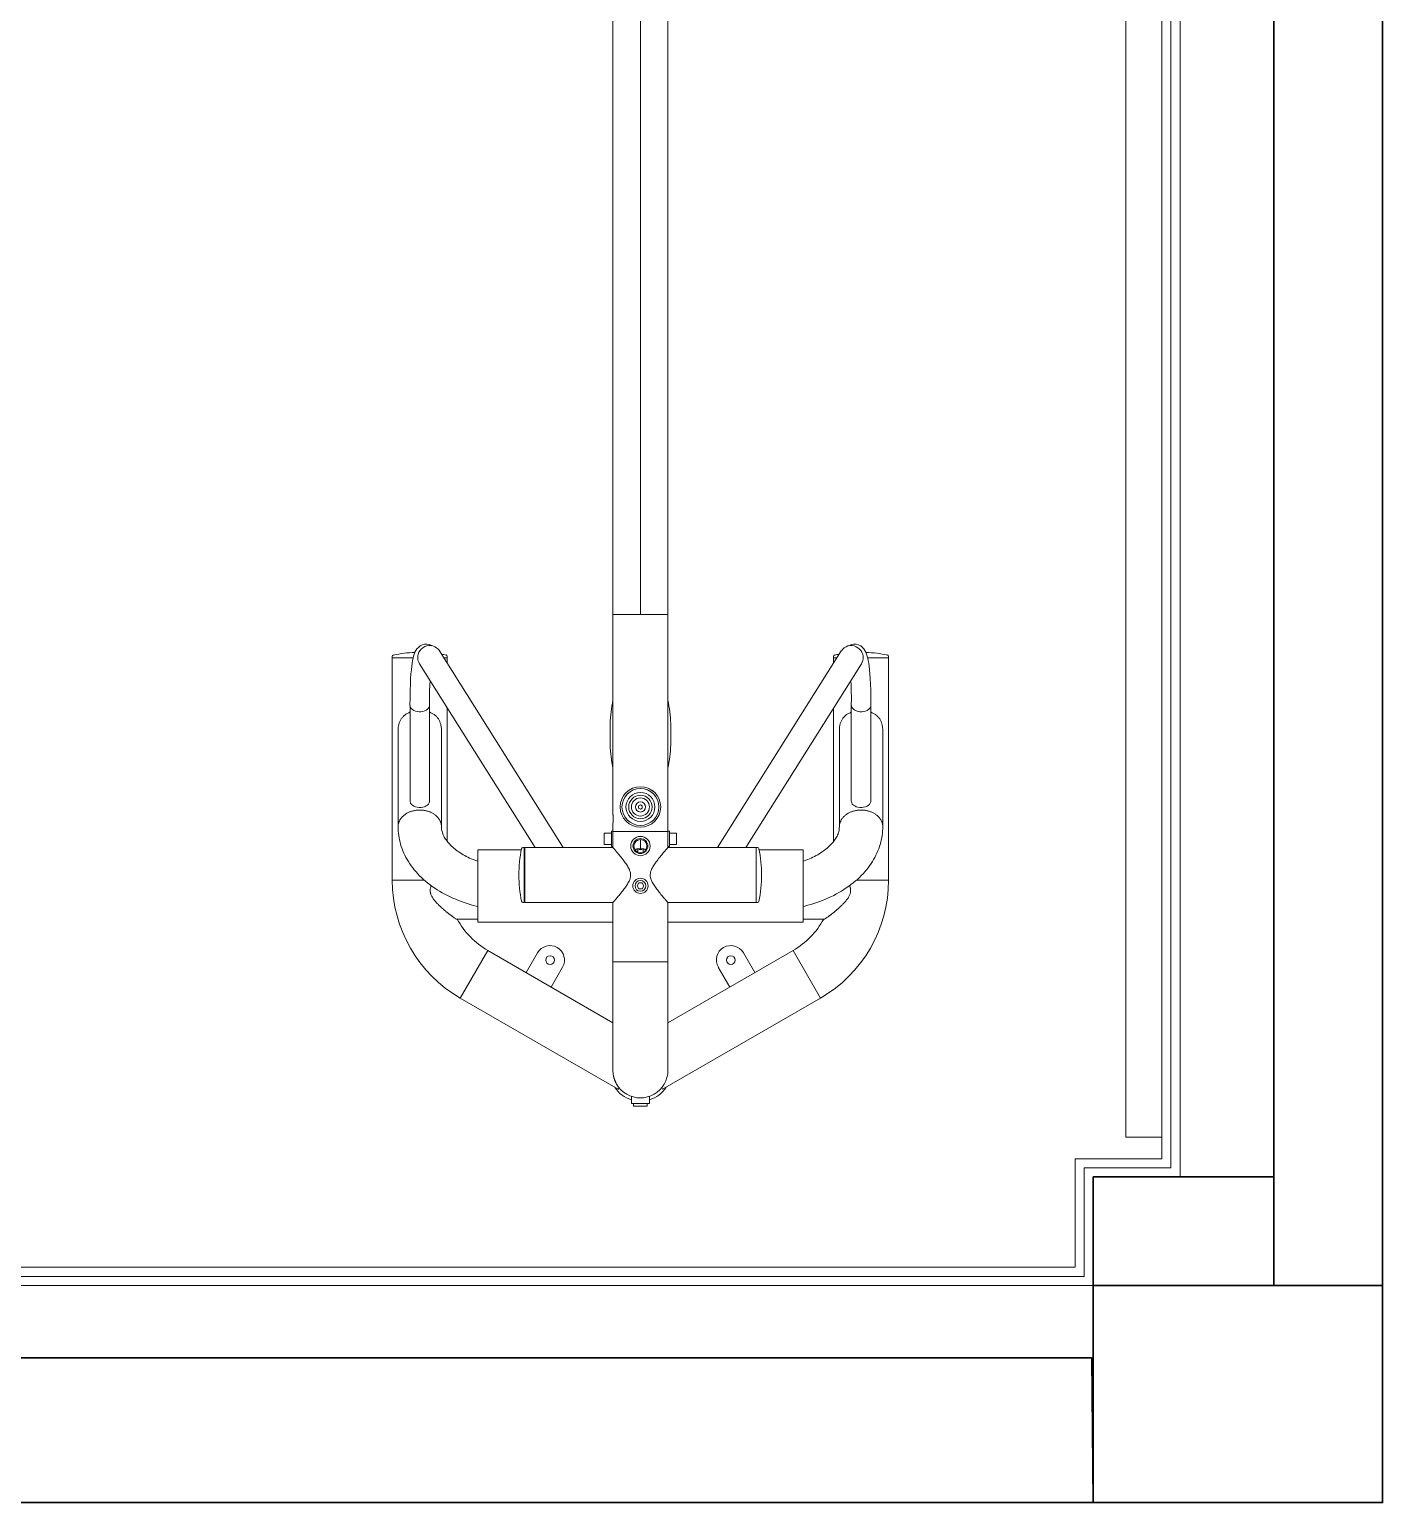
# Model space of a CAD drawing. Header units: centimetres. Extents: x 118932 to 154602, y -32682 to -23521.
# Drawn here: x 129628.3 to 129815.3, y -28918.4 to -28714.8 of the extents above; entities that cross this region are included whole.
import ezdxf

# ---------------------------------------------------------------- set-up
doc = ezdxf.new("R2010")
doc.units = ezdxf.units.CM
doc.header["$LTSCALE"] = 50
doc.header["$MEASUREMENT"] = 0
for name, color, linetype, lineweight, true_color in [('GEN_01_TA_Kolon', 7, 'Continuous', 35, 0xd05d28), ('GEN_02_TF_Mobilya', 7, 'Continuous', 5, 0x745e3d), ('GEN_05_ML_Alçıpan_giydirme', 7, 'Continuous', 18, 0x7ebab5), ('KALACAK DUVARLAR', 7, 'Continuous', 30, 0x005387)]:
    doc.layers.add(name, color=color, linetype=linetype, lineweight=lineweight, true_color=true_color)

# ---------------------------------------------------------------- blocks, each defined once
blk = doc.blocks.new('LEVEL -1_C BLOK_KOLON')
at = {"layer": 'GEN_01_TA_Kolon', "elevation": 0, "flags": 128}
blk.add_lwpolyline([(55682.74, 8603.13), (55682.74, 8573.13), (55642.74, 8573.13), (55642.74, 8603.13)], close=True, dxfattribs=at)
blk = doc.blocks.new('PP_Level-1_Cblok_YeniDuvarlar')
at = {"layer": 'GEN_05_ML_Alçıpan_giydirme', "elevation": 0}
for points in [[(-397.82, -1406.57), (-74.82, -1406.57), (-74.81, -1391.57), (-62.81, -1391.57), (-62.81, -1023.36), (-71.32, -1023.36), (-71.32, -957.36), (-62.81, -957.36), (-62.81, -649.78), (-71.31, -649.78), (-71.31, -583.78), (-62.81, -583.78), (-62.81, -120.17), (-443.43, -120.17)], [(-397.82, -1405.32), (-76.07, -1405.32), (-76.06, -1390.32), (-64.06, -1390.32), (-64.06, -1024.61), (-72.57, -1024.61), (-72.57, -956.11), (-64.06, -956.11), (-64.06, -651.03), (-72.56, -651.03), (-72.56, -582.53), (-64.06, -582.53), (-64.06, -121.42), (-443.43, -121.42)], [(-397.82, -1404.07), (-77.32, -1404.07), (-77.31, -1389.07), (-65.31, -1389.07), (-65.31, -1025.86), (-73.82, -1025.86), (-73.82, -954.86), (-65.31, -954.86), (-65.31, -652.28), (-73.81, -652.28), (-73.81, -581.28), (-65.31, -581.28), (-65.31, -122.67), (-443.43, -122.67)]]:
    blk.add_lwpolyline(points, dxfattribs=at)
blk = doc.blocks.new('KALACAK DUVALAR LEVEL -1 C BLOK')
at = {"layer": 'KALACAK DUVARLAR', "elevation": 0}
for points in [[(451.34, -407.11), (451.34, -670.11), (466.34, -670.11), (466.34, -407.11)], [(163.35, -700.11), (426.35, -700.11), (426.14, -680.1), (163.35, -680.1)]]:
    blk.add_lwpolyline(points, close=True, dxfattribs=at)
blk.add_lwpolyline([(426.35, -680.1), (426.35, -655.11), (451.34, -655.11)], dxfattribs=at)
blk = doc.blocks.new('apor aletleri 9')
at = {"layer": 'GEN_02_TF_Mobilya'}
for p, q in [((15.5, -224.73), (15.5, -36.73)), ((19.3, -224.73), (11.7, -224.73)), ((-15.91, -230.7), (-18.8, -230.7)), ((-11.2, -230.7), (-11.67, -230.7)), ((42.67, -230.7), (42.2, -230.7)), ((49.8, -230.7), (46.9, -230.7)), ((-11.21, -239.31), (-11.21, -238.01)), ((-11.2, -237.64), (-11.2, -238.01)), ((-11.2, -239.31), (-11.2, -256.1)), ((19.3, -252.23), (19.3, -252.23)), ((11.7, -254.73), (19.3, -254.73)), ((19.3, -254.73), (11.7, -254.73)), ((15.5, -255.83), (15.5, -257.06)), ((15.12, -257.12), (15.12, -257.55)), ((15.87, -257.12), (15.87, -257.55)), ((1.26, -271.48), (-0.31, -274.21)), ((11.7, -272.73), (19.3, -272.73)), ((31.31, -274.21), (29.73, -271.48)), ((3.15, -276.21), (4.73, -273.48)), ((26.26, -273.48), (27.84, -276.21)), ((14.56, -292.28), (14.56, -292.68)), ((16.43, -292.28), (16.43, -292.68))]:
    blk.add_line(p, q, dxfattribs=at)
at = {"layer": 'GEN_02_TF_Mobilya', "flags": 128}
for points in [[(11.7, -253.73), (11.7, -253.72), (11.7, -253.7), (11.7, -253.67), (11.7, -253.65), (11.7, -253.63), (11.7, -253.61), (11.7, -253.58), (11.7, -253.55), (11.7, -253.54), (11.71, -253.51), (11.71, -253.48), (11.71, -252.47), (11.71, -252.44), (11.7, -252.41), (11.7, -252.38), (11.7, -252.36), (11.7, -252.33), (11.7, -252.31), (11.7, -252.29), (11.7, -252.27), (11.7, -252.23), (11.7, -9.23)], [(19.3, -254.68), (19.5, -254.68), (19.5, -256.78), (19.3, -256.78), (19.3, -253.73), (19.29, -253.68), (19.29, -253.67), (19.29, -253.65), (19.29, -253.64), (19.29, -253.62), (19.29, -253.59), (19.29, -253.57), (19.29, -253.54), (19.29, -253.51), (19.29, -253.48), (19.29, -252.47), (19.29, -252.44), (19.29, -252.41), (19.29, -252.38), (19.29, -252.36), (19.29, -252.33), (19.29, -252.31), (19.29, -252.29), (19.29, -252.28), (19.3, -252.26), (19.3, -252.24), (19.3, -252.23), (19.3, -9.23)], [(-13.32, -229.06), (-13.4, -229.01), (-13.69, -228.89), (-14.01, -228.84), (-14.24, -228.84), (-14.34, -228.85), (-14.66, -228.93), (-14.96, -229.08), (-15.2, -229.27), (-15.4, -229.49), (-15.55, -229.72), (-15.67, -229.96), (-15.77, -230.2), (-15.85, -230.47), (-15.92, -230.76), (-15.99, -231.09), (-16.06, -231.46), (-16.12, -231.89), (-16.17, -232.39), (-16.22, -232.95), (-16.27, -233.6), (-16.3, -234.35), (-16.33, -235.21), (-16.35, -236.19), (-16.36, -237.3)], [(4.84, -256.93), (-12.26, -229.77), (-12.29, -229.72), (-12.47, -229.51), (-12.68, -229.32), (-12.93, -229.18), (-13.19, -229.08), (-13.47, -229.03), (-13.76, -229.03), (-14.04, -229.08), (-14.31, -229.17), (-14.56, -229.32), (-14.79, -229.5), (-14.97, -229.71), (-15.12, -229.96), (-15.23, -230.22), (-15.28, -230.5), (-15.29, -230.79), (-15.25, -231.06), (-15.15, -231.33), (-15.05, -231.53), (0.94, -256.93)], [(30.05, -256.93), (46.04, -231.53), (46.15, -231.33), (46.24, -231.07), (46.28, -230.79), (46.28, -230.5), (46.22, -230.22), (46.12, -229.96), (45.97, -229.71), (45.78, -229.5), (45.56, -229.32), (45.31, -229.18), (45.04, -229.08), (44.75, -229.03), (44.46, -229.03), (44.19, -229.08), (43.92, -229.18), (43.68, -229.32), (43.46, -229.51), (43.28, -229.73), (43.25, -229.77), (26.15, -256.93)], [(44.31, -229.06), (44.39, -229.01), (44.68, -228.89), (45, -228.84), (45.24, -228.84), (45.34, -228.85), (45.66, -228.93), (45.95, -229.08), (46.2, -229.28), (46.39, -229.49), (46.54, -229.72), (46.66, -229.96), (46.76, -230.2), (46.84, -230.47), (46.92, -230.76), (46.99, -231.09), (47.05, -231.47), (47.11, -231.89), (47.17, -232.39), (47.22, -232.95), (47.26, -233.61), (47.3, -234.35), (47.33, -235.21), (47.35, -236.19), (47.35, -237.3), (47.34, -237.41), (47.28, -237.58), (47.17, -237.73), (47.02, -237.87), (46.83, -237.99), (46.61, -238.08), (46.36, -238.14), (46.1, -238.17), (45.84, -238.16), (45.58, -238.13), (45.34, -238.06), (45.12, -237.96), (44.94, -237.83), (44.8, -237.69), (44.71, -237.53), (44.66, -237.36), (44.66, -237.3)], [(-18.8, -230.52), (-18.8, -230.66), (-18.8, -261.46), (-14.34, -261.46)], [(-11.21, -230.52), (-11.2, -230.66), (-11.2, -231.45)], [(42.2, -231.45), (42.2, -230.66), (42.2, -230.52)], [(49.79, -230.52), (49.8, -230.66), (49.8, -261.46), (45.34, -261.46)], [(-13.67, -237.3), (-13.67, -250.53), (-13.66, -250.59), (-13.71, -250.76), (-13.8, -250.92), (-13.94, -251.07), (-14.12, -251.19), (-14.28, -251.27), (-14.34, -251.29), (-14.58, -251.36), (-14.83, -251.4), (-15.1, -251.4), (-15.36, -251.37), (-15.6, -251.31), (-15.72, -251.27), (-15.83, -251.22), (-16.02, -251.1), (-16.17, -250.97), (-16.28, -250.81), (-16.34, -250.64), (-16.35, -250.54), (-16.35, -237.3), (-16.35, -237.41), (-16.29, -237.58), (-16.18, -237.73), (-16.03, -237.87), (-15.84, -237.99), (-15.61, -238.08), (-15.37, -238.14), (-15.11, -238.17), (-14.84, -238.16), (-14.59, -238.13), (-14.34, -238.06), (-14.13, -237.96), (-13.95, -237.83), (-13.81, -237.69), (-13.71, -237.53), (-13.67, -237.36), (-13.67, -237.3), (-13.66, -236.24), (-13.64, -235.3), (-13.62, -234.5), (-13.58, -233.86)], [(47.35, -237.3), (47.35, -250.54), (47.33, -250.64), (47.27, -250.81), (47.17, -250.97), (47.01, -251.1), (46.82, -251.22), (46.72, -251.27), (46.6, -251.31), (46.35, -251.37), (46.09, -251.4), (45.83, -251.4), (45.57, -251.36), (45.33, -251.29), (45.28, -251.27), (45.12, -251.19), (44.94, -251.07), (44.79, -250.92), (44.7, -250.76), (44.66, -250.6), (44.65, -250.53), (44.65, -237.3), (44.66, -236.24), (44.64, -235.31), (44.61, -234.5), (44.58, -233.86)], [(42.2, -256.1), (42.2, -239.31), (42.2, -238.01), (42.2, -237.64)], [(-16.36, -238.23), (-16.41, -238.25), (-16.51, -238.3), (-16.62, -238.35), (-16.72, -238.4), (-16.82, -238.45), (-16.91, -238.51), (-17, -238.57), (-17.09, -238.64), (-17.17, -238.7), (-17.25, -238.77), (-17.32, -238.85), (-17.39, -238.92), (-17.46, -239), (-17.52, -239.08), (-17.57, -239.16), (-17.63, -239.24), (-17.68, -239.33), (-17.72, -239.42), (-17.76, -239.51), (-17.8, -239.6), (-17.83, -239.69), (-17.87, -239.79), (-17.89, -239.89), (-17.92, -239.99), (-17.94, -240.09), (-17.96, -240.2), (-17.97, -240.31), (-17.99, -240.43), (-18, -240.55), (-18, -240.68), (-18, -240.81), (-18, -254.05), (-18, -253.97), (-18, -253.89), (-17.99, -253.81), (-17.97, -253.73), (-17.96, -253.65), (-17.94, -253.58), (-17.91, -253.5), (-17.89, -253.42), (-17.86, -253.34), (-17.82, -253.27), (-17.78, -253.19), (-17.74, -253.12), (-17.7, -253.05), (-17.65, -252.97), (-17.6, -252.9), (-17.55, -252.84), (-17.49, -252.77), (-17.43, -252.7), (-17.37, -252.64), (-17.3, -252.58), (-17.23, -252.52), (-17.16, -252.46), (-17.09, -252.4), (-17.01, -252.35), (-16.93, -252.29), (-16.85, -252.24), (-16.77, -252.19), (-16.68, -252.15), (-16.59, -252.1), (-16.5, -252.06), (-16.41, -252.02), (-16.32, -251.99), (-16.22, -251.95), (-16.13, -251.92), (-16.03, -251.89), (-15.93, -251.87), (-15.83, -251.84), (-15.73, -251.82), (-15.63, -251.8), (-15.52, -251.79), (-15.42, -251.78), (-15.32, -251.77), (-15.21, -251.76), (-15.11, -251.76), (-15, -251.75), (-14.9, -251.76), (-14.79, -251.76), (-14.69, -251.77), (-14.59, -251.78), (-14.48, -251.79), (-14.38, -251.8), (-14.28, -251.82), (-14.18, -251.84), (-14.08, -251.87), (-13.98, -251.89), (-13.88, -251.92), (-13.78, -251.95), (-13.69, -251.99), (-13.59, -252.02), (-13.5, -252.06), (-13.41, -252.1), (-13.33, -252.15), (-13.24, -252.19), (-13.16, -252.24), (-13.07, -252.29), (-13, -252.35), (-12.92, -252.4), (-12.84, -252.46), (-12.77, -252.52), (-12.7, -252.58), (-12.64, -252.64), (-12.58, -252.7), (-12.52, -252.77), (-12.46, -252.84), (-12.4, -252.9), (-12.35, -252.97), (-12.31, -253.05), (-12.26, -253.12), (-12.22, -253.19), (-12.18, -253.27), (-12.15, -253.34), (-12.12, -253.42), (-12.09, -253.5), (-12.07, -253.58), (-12.05, -253.65), (-12.03, -253.73), (-12.02, -253.81), (-12.01, -253.89), (-12, -253.97), (-12, -254.05), (-12, -240.81), (-12, -240.68), (-12.01, -240.55), (-12.02, -240.43), (-12.03, -240.31), (-12.05, -240.2), (-12.07, -240.09), (-12.09, -239.99), (-12.11, -239.89), (-12.14, -239.79), (-12.17, -239.69), (-12.21, -239.6), (-12.24, -239.51), (-12.28, -239.42), (-12.33, -239.33), (-12.38, -239.24), (-12.43, -239.16), (-12.49, -239.08), (-12.55, -239), (-12.61, -238.92), (-12.68, -238.85), (-12.76, -238.77), (-12.84, -238.7), (-12.92, -238.64), (-13, -238.57), (-13.09, -238.51), (-13.19, -238.45), (-13.29, -238.4), (-13.39, -238.35), (-13.49, -238.3), (-13.6, -238.25), (-13.67, -238.23)], [(11.3, -239.82), (11.3, -242.74), (11.3, -242.75), (11.3, -239.81), (11.3, -239.82)], [(19.7, -239.82), (19.7, -239.81), (19.7, -242.75), (19.7, -242.74), (19.7, -239.82)], [(44.66, -238.23), (44.59, -238.25), (44.49, -238.3), (44.38, -238.35), (44.28, -238.4), (44.18, -238.45), (44.09, -238.51), (44, -238.57), (43.91, -238.64), (43.83, -238.71), (43.75, -238.77), (43.68, -238.85), (43.61, -238.92), (43.54, -239), (43.48, -239.08), (43.43, -239.16), (43.37, -239.24), (43.32, -239.33), (43.28, -239.42), (43.24, -239.51), (43.2, -239.6), (43.17, -239.69), (43.13, -239.79), (43.11, -239.89), (43.08, -239.99), (43.06, -240.09), (43.04, -240.2), (43.03, -240.31), (43.01, -240.43), (43, -240.55), (43, -240.68), (43, -240.81), (43, -254.05), (43, -253.97), (43, -253.89), (43.01, -253.81), (43.03, -253.73), (43.04, -253.65), (43.06, -253.58), (43.09, -253.5), (43.11, -253.42), (43.14, -253.34), (43.18, -253.27), (43.22, -253.19), (43.26, -253.12), (43.3, -253.05), (43.35, -252.97), (43.4, -252.9), (43.45, -252.84), (43.51, -252.77), (43.57, -252.7), (43.63, -252.64), (43.7, -252.58), (43.77, -252.52), (43.84, -252.46), (43.91, -252.4), (43.99, -252.35), (44.07, -252.29), (44.15, -252.24), (44.23, -252.19), (44.32, -252.15), (44.41, -252.1), (44.5, -252.06), (44.59, -252.02), (44.68, -251.99), (44.78, -251.95), (44.87, -251.92), (44.97, -251.89), (45.07, -251.87), (45.17, -251.84), (45.27, -251.82), (45.37, -251.81), (45.48, -251.79), (45.58, -251.78), (45.68, -251.77), (45.79, -251.76), (45.89, -251.76), (46, -251.76), (46.1, -251.76), (46.21, -251.76), (46.31, -251.77), (46.41, -251.78), (46.52, -251.79), (46.62, -251.81), (46.72, -251.82), (46.82, -251.84), (46.92, -251.87), (47.02, -251.89), (47.12, -251.92), (47.22, -251.95), (47.31, -251.99), (47.41, -252.02), (47.5, -252.06), (47.59, -252.1), (47.67, -252.15), (47.76, -252.19), (47.84, -252.24), (47.93, -252.29), (48, -252.35), (48.08, -252.4), (48.16, -252.46), (48.23, -252.52), (48.3, -252.58), (48.36, -252.64), (48.42, -252.7), (48.48, -252.77), (48.54, -252.84), (48.6, -252.9), (48.65, -252.97), (48.69, -253.05), (48.74, -253.12), (48.78, -253.19), (48.82, -253.27), (48.85, -253.34), (48.88, -253.42), (48.91, -253.5), (48.93, -253.58), (48.95, -253.65), (48.97, -253.73), (48.98, -253.81), (48.99, -253.89), (49, -253.97), (49, -254.05), (48.99, -254.36), (48.97, -254.67), (48.95, -254.98), (48.91, -255.28), (48.86, -255.59), (48.8, -255.9), (48.73, -256.2), (48.64, -256.5), (48.55, -256.81), (48.44, -257.11), (48.32, -257.41), (48.2, -257.71), (48.06, -258), (47.91, -258.29), (47.74, -258.59), (47.57, -258.88), (47.38, -259.16), (47.18, -259.45), (46.98, -259.73), (46.76, -260.01), (46.53, -260.28), (46.28, -260.55), (46.03, -260.81), (45.76, -261.07), (45.49, -261.33), (45.2, -261.58), (44.91, -261.82), (44.6, -262.06), (44.29, -262.29), (43.96, -262.52), (43.63, -262.74), (43.29, -262.95), (42.94, -263.15), (42.58, -263.35), (42.22, -263.54), (41.84, -263.73), (41.46, -263.9), (41.08, -264.07), (40.69, -264.23), (40.29, -264.38), (39.88, -264.53), (39.48, -264.66), (39.06, -264.79), (38.64, -264.91), (38.22, -265.02), (38, -265.08)], [(49, -254.05), (49, -240.81), (49, -240.68), (48.99, -240.55), (48.98, -240.43), (48.97, -240.31), (48.95, -240.2), (48.93, -240.09), (48.91, -239.99), (48.89, -239.89), (48.86, -239.79), (48.83, -239.69), (48.79, -239.6), (48.76, -239.51), (48.72, -239.42), (48.67, -239.33), (48.62, -239.24), (48.57, -239.16), (48.51, -239.08), (48.45, -239), (48.39, -238.92), (48.32, -238.85), (48.24, -238.77), (48.16, -238.71), (48.08, -238.64), (48, -238.57), (47.91, -238.51), (47.81, -238.45), (47.71, -238.4), (47.61, -238.35), (47.51, -238.3), (47.4, -238.25), (47.35, -238.24)], [(16.7, -248.8), (16.82, -248.88), (16.95, -248.97), (17.08, -249.06), (17.19, -249.16)], [(-18, -254.05), (-18, -254.36), (-17.98, -254.66), (-17.95, -254.97), (-17.92, -255.27), (-17.87, -255.58), (-17.81, -255.88), (-17.73, -256.19), (-17.65, -256.49), (-17.56, -256.8), (-17.45, -257.1), (-17.33, -257.4), (-17.2, -257.7), (-17.07, -258), (-16.91, -258.29), (-16.75, -258.58), (-16.57, -258.88), (-16.39, -259.17), (-16.19, -259.45), (-15.98, -259.74), (-15.76, -260.01), (-15.52, -260.29), (-15.28, -260.56), (-15.02, -260.83), (-14.75, -261.09), (-14.48, -261.34), (-14.19, -261.59), (-13.89, -261.84), (-13.58, -262.08), (-13.27, -262.31), (-12.94, -262.54), (-12.6, -262.76), (-12.26, -262.97), (-11.91, -263.17), (-11.55, -263.37), (-11.18, -263.56), (-10.81, -263.74), (-10.43, -263.92), (-10.04, -264.09), (-9.65, -264.25), (-9.25, -264.4), (-8.85, -264.54), (-8.44, -264.68), (-8.03, -264.8), (-7.61, -264.92), (-7.19, -265.03), (-7, -265.08)], [(-12, -254.05), (-12, -254.23), (-11.98, -254.4), (-11.95, -254.57), (-11.91, -254.73), (-11.87, -254.89), (-11.81, -255.05), (-11.75, -255.2), (-11.68, -255.35), (-11.61, -255.49), (-11.52, -255.64), (-11.43, -255.78), (-11.33, -255.93), (-11.23, -256.07), (-11.12, -256.21), (-11, -256.35), (-10.87, -256.49), (-10.74, -256.62), (-10.6, -256.76), (-10.45, -256.9), (-10.29, -257.03), (-10.13, -257.16), (-9.96, -257.29), (-9.78, -257.42), (-9.6, -257.55), (-9.41, -257.68), (-9.21, -257.8), (-9, -257.92), (-8.79, -258.04), (-8.57, -258.16), (-8.35, -258.27), (-8.12, -258.38), (-7.88, -258.49), (-7.63, -258.59), (-7.38, -258.69), (-7.12, -258.79), (-7, -258.83)], [(11.7, -256.93), (-0.5, -256.93), (-0.5, -264.53), (11.7, -264.53), (11.7, -264.53), (11.81, -264.4), (11.9, -264.3), (11.95, -264.24), (12.01, -264.17), (12.08, -264.09), (12.16, -264), (12.24, -263.9), (12.34, -263.79), (12.44, -263.67), (12.54, -263.54), (12.66, -263.4), (12.77, -263.26), (12.88, -263.12), (13, -262.98), (13.1, -262.84), (13.21, -262.7), (13.32, -262.56), (13.42, -262.42), (13.52, -262.28), (13.61, -262.14), (13.7, -262), (13.78, -261.86), (13.85, -261.73), (13.92, -261.6), (13.97, -261.47), (14.02, -261.35), (14.06, -261.24), (14.09, -261.13), (14.11, -261.02), (14.13, -260.92), (14.14, -260.82), (14.14, -260.72), (14.14, -260.62), (14.13, -260.52), (14.11, -260.42), (14.09, -260.31), (14.05, -260.2), (14.01, -260.09), (13.97, -259.97), (13.91, -259.85), (13.84, -259.72), (13.77, -259.58), (13.69, -259.45), (13.6, -259.31), (13.51, -259.17), (13.41, -259.03), (13.31, -258.89), (13.2, -258.75), (13.1, -258.61), (12.99, -258.47), (12.88, -258.34), (12.77, -258.2), (12.66, -258.06), (12.54, -257.92), (12.44, -257.8), (12.34, -257.68), (12.25, -257.57), (12.16, -257.47), (12.08, -257.38), (12.01, -257.3), (11.95, -257.22), (11.9, -257.16), (11.85, -257.1), (11.75, -256.99), (11.7, -256.93), (11.7, -256.93), (11.7, -256.78), (11.7, -253.73)], [(38, -258.83), (38.11, -258.79), (38.37, -258.69), (38.62, -258.59), (38.87, -258.49), (39.11, -258.38), (39.34, -258.27), (39.56, -258.16), (39.78, -258.04), (40, -257.92), (40.2, -257.8), (40.4, -257.68), (40.6, -257.55), (40.78, -257.42), (40.96, -257.29), (41.13, -257.16), (41.29, -257.03), (41.45, -256.89), (41.6, -256.76), (41.74, -256.62), (41.87, -256.48), (42, -256.34), (42.12, -256.2), (42.23, -256.06), (42.33, -255.92), (42.43, -255.78), (42.52, -255.63), (42.6, -255.49), (42.68, -255.34), (42.75, -255.19), (42.81, -255.04), (42.86, -254.89), (42.91, -254.73), (42.95, -254.57), (42.97, -254.4), (42.99, -254.23), (43, -254.05)], [(11.5, -254.93), (10.55, -254.93), (10.5, -254.98), (10.5, -256.48), (10.55, -256.53), (11.5, -256.53)], [(11.7, -254.68), (11.5, -254.68), (11.5, -256.78), (11.7, -256.78)], [(19.5, -254.93), (20.45, -254.93), (20.5, -254.98), (20.5, -256.48), (20.45, -256.53), (19.5, -256.53)], [(11.7, -267.23), (-7, -267.23), (-7, -257.23), (-0.96, -257.23)], [(-0.74, -256.93), (-0.56, -256.93), (-0.56, -264.53), (-0.74, -264.53)], [(16.23, -257.25), (16.23, -257.24), (16.2, -257.23), (16.17, -257.21), (16.14, -257.19), (16.1, -257.18), (16.07, -257.16), (16.03, -257.15), (15.98, -257.14), (15.94, -257.13), (15.89, -257.12), (15.85, -257.12), (15.8, -257.11), (15.75, -257.11), (15.71, -257.11), (15.57, -257.11), (15.56, -257.11), (15.55, -257.11), (15.54, -257.11), (15.53, -257.1), (15.52, -257.1), (15.51, -257.09), (15.51, -257.08), (15.5, -257.07), (15.5, -257.06), (15.5, -257.05), (15.5, -257.06), (15.49, -257.07), (15.49, -257.08), (15.48, -257.09), (15.48, -257.1), (15.47, -257.1), (15.46, -257.11), (15.45, -257.11), (15.44, -257.11), (15.42, -257.11), (15.29, -257.11), (15.24, -257.11), (15.19, -257.11), (15.15, -257.12), (15.1, -257.12), (15.05, -257.13), (15.01, -257.14), (14.97, -257.15), (14.93, -257.16), (14.89, -257.18), (14.85, -257.19), (14.82, -257.21), (14.79, -257.23), (14.76, -257.24), (14.76, -257.25)], [(19.3, -256.93), (19.29, -256.93), (19.28, -256.94), (19.19, -257.06), (19.1, -257.16), (19.04, -257.22), (18.98, -257.3), (18.91, -257.38), (18.83, -257.47), (18.75, -257.57), (18.66, -257.68), (18.56, -257.8), (18.45, -257.92), (18.34, -258.06), (18.23, -258.2), (18.11, -258.34), (18, -258.47), (17.89, -258.61), (17.79, -258.75), (17.69, -258.89), (17.58, -259.03), (17.49, -259.17), (17.39, -259.31), (17.31, -259.45), (17.22, -259.58), (17.15, -259.72), (17.09, -259.85), (17.03, -259.97), (16.98, -260.09), (16.94, -260.2), (16.91, -260.31), (16.88, -260.42), (16.87, -260.52), (16.86, -260.62), (16.85, -260.72), (16.85, -260.82), (16.86, -260.92), (16.88, -261.02), (16.9, -261.13), (16.93, -261.24), (16.97, -261.35), (17.02, -261.47), (17.08, -261.6), (17.14, -261.73), (17.21, -261.86), (17.3, -262), (17.38, -262.14), (17.48, -262.28), (17.58, -262.42), (17.68, -262.56), (17.78, -262.7), (17.89, -262.84), (18, -262.98), (18.11, -263.12), (18.22, -263.26), (18.34, -263.4), (18.45, -263.54), (18.56, -263.67), (18.66, -263.79), (18.75, -263.9), (18.83, -264), (18.91, -264.09), (18.98, -264.17), (19.04, -264.24), (19.1, -264.3), (19.15, -264.36), (19.25, -264.47), (19.29, -264.53), (19.3, -264.53), (31.5, -264.53), (31.5, -256.93), (19.3, -256.93), (19.3, -256.78)], [(31.9, -257.23), (38, -257.23), (38, -267.23), (19.3, -267.23)], [(31.68, -256.93), (31.5, -256.93), (31.5, -264.53), (31.68, -264.53)], [(-7, -266.83), (-9.96, -266.83), (-10.05, -266.77), (-10.08, -266.75), (-10.15, -266.7), (-10.23, -266.64), (-10.28, -266.61), (-10.36, -266.55), (-10.45, -266.49), (-10.49, -266.46), (-10.54, -266.43), (-10.58, -266.39), (-10.63, -266.36), (-10.67, -266.32), (-10.72, -266.29), (-10.77, -266.25), (-10.82, -266.21), (-10.87, -266.17), (-10.93, -266.13), (-10.98, -266.09), (-11.04, -266.05), (-11.09, -266), (-11.15, -265.96), (-11.21, -265.91), (-11.27, -265.86), (-11.34, -265.81), (-11.4, -265.75), (-11.46, -265.7), (-11.53, -265.65), (-11.6, -265.59), (-11.66, -265.53), (-11.73, -265.48), (-11.79, -265.42), (-11.85, -265.37), (-11.92, -265.31), (-11.98, -265.26), (-12.03, -265.2), (-12.09, -265.15), (-12.15, -265.1), (-12.2, -265.05), (-12.26, -265), (-12.31, -264.94), (-12.36, -264.89), (-12.42, -264.84), (-12.47, -264.79), (-12.52, -264.73), (-12.58, -264.68), (-12.63, -264.62), (-12.68, -264.57), (-12.73, -264.51), (-12.78, -264.45), (-12.83, -264.39), (-12.89, -264.33), (-12.95, -264.26), (-13.01, -264.18), (-13.07, -264.1), (-13.14, -264.01), (-13.2, -263.91), (-13.26, -263.81), (-13.32, -263.71), (-13.37, -263.62), (-13.42, -263.52), (-13.46, -263.44), (-13.49, -263.35), (-13.51, -263.27), (-13.53, -263.19), (-13.54, -263.12), (-13.56, -263.04), (-13.56, -263.03), (-13.56, -262.97), (-13.57, -262.89), (-13.57, -262.88), (-13.56, -262.82), (-13.56, -262.74), (-13.55, -262.66), (-13.53, -262.57), (-13.51, -262.49), (-13.49, -262.4), (-13.46, -262.32), (-13.43, -262.24), (-13.42, -262.2)], [(44.41, -262.2), (44.43, -262.24), (44.46, -262.32), (44.48, -262.4), (44.51, -262.49), (44.53, -262.57), (44.54, -262.66), (44.55, -262.74), (44.56, -262.82), (44.56, -262.88), (44.56, -262.89), (44.56, -262.97), (44.55, -263.03), (44.55, -263.04), (44.54, -263.12), (44.52, -263.19), (44.5, -263.27), (44.48, -263.35), (44.45, -263.44), (44.41, -263.52), (44.37, -263.62), (44.32, -263.71), (44.26, -263.81), (44.2, -263.91), (44.13, -264), (44.07, -264.09), (44, -264.18), (43.94, -264.26), (43.88, -264.33), (43.83, -264.39), (43.78, -264.45), (43.73, -264.51), (43.68, -264.56), (43.63, -264.62), (43.57, -264.67), (43.52, -264.73), (43.47, -264.78), (43.42, -264.83), (43.36, -264.89), (43.31, -264.94), (43.26, -264.99), (43.21, -265.04), (43.15, -265.09), (43.1, -265.14), (43.04, -265.19), (42.99, -265.24), (42.93, -265.29), (42.87, -265.35), (42.81, -265.4), (42.75, -265.45), (42.68, -265.51), (42.62, -265.57), (42.55, -265.62), (42.48, -265.68), (42.42, -265.74), (42.35, -265.79), (42.28, -265.85), (42.22, -265.9), (42.16, -265.95), (42.1, -266), (42.04, -266.04), (41.98, -266.09), (41.92, -266.13), (41.87, -266.17), (41.82, -266.21), (41.77, -266.25), (41.72, -266.28), (41.67, -266.32), (41.62, -266.36), (41.58, -266.39), (41.53, -266.42), (41.49, -266.46), (41.44, -266.49), (41.36, -266.55), (41.27, -266.61), (41.23, -266.64), (41.14, -266.7), (41.07, -266.76), (41.01, -266.79), (40.97, -266.83), (40.96, -266.83), (40.96, -266.83), (38, -266.83)], [(11.7, -287.74), (11.7, -287.73), (11.7, -264.53)], [(19.3, -287.75), (19.3, -287.73), (19.3, -264.53)], [(-9.96, -266.83), (-9.97, -266.83), (-9.97, -266.82)], [(12.55, -290.13), (12.42, -290.34), (-9.4, -277.74), (-5.6, -271.16), (11.7, -281.15)], [(19.3, -281.15), (36.6, -271.16), (40.4, -277.74), (18.57, -290.34), (18.45, -290.13)], [(12.54, -290.11), (12.53, -290.1), (12.52, -290.09), (12.5, -290.07), (12.48, -290.05), (12.46, -290.02), (12.44, -289.98), (12.41, -289.94), (12.37, -289.9), (12.34, -289.84), (12.3, -289.79), (12.27, -289.73), (12.23, -289.67), (12.2, -289.61), (12.16, -289.56), (12.13, -289.5), (12.11, -289.45), (12.08, -289.39), (12.05, -289.34), (12.03, -289.28), (12, -289.22), (11.98, -289.16), (11.95, -289.1), (11.93, -289.04), (11.91, -288.98), (11.89, -288.91), (11.86, -288.85), (11.84, -288.78), (11.83, -288.71), (11.81, -288.64), (11.79, -288.57), (11.77, -288.5), (11.76, -288.42), (11.75, -288.35), (11.74, -288.27), (11.73, -288.2), (11.72, -288.12), (11.71, -288.03), (11.7, -287.94), (11.7, -287.85), (11.7, -287.74)], [(16.75, -291.32), (16.75, -292.28), (14.25, -292.28), (14.25, -291.32)], [(16.44, -292.28), (16.44, -292.68), (14.55, -292.68), (14.55, -292.28)]]:
    blk.add_lwpolyline(points, dxfattribs=at)
for points in [[(15.25, -251.19), (15.5, -251.04), (15.75, -251.19), (15.75, -251.48), (15.5, -251.62), (15.25, -251.48)], [(15.96, -262.23), (15.73, -261.83), (15.27, -261.83), (15.04, -262.23), (15.27, -262.63), (15.73, -262.63)]]:
    blk.add_lwpolyline(points, close=True, dxfattribs=at)
at = {"layer": 'GEN_02_TF_Mobilya'}
for centre, radius in [((15.5, -251.33), 2.8), ((15.5, -251.33), 2.55), ((15.5, -251.33), 2), ((15.5, -251.33), 1.62), ((15.5, -251.33), 1.25), ((15.5, -251.33), 0.7), ((15.5, -256.73), 1.34), ((15.5, -256.73), 1.03), ((15.5, -256.73), 0.9), ((15.5, -262.23), 1.05), ((15.5, -262.23), 0.75), ((3, -272.48), 0.6), ((28, -272.48), 0.6)]:
    blk.add_circle(centre, radius, dxfattribs=at)
for centre, radius, start, end in [((-15, -247.96), 18, 92.1347, 101.6572), ((46, -247.96), 18, 78.3415, 87.864), ((-18.6, -230.52), 0.2, 101.6572, 178.9993), ((-15, -247.96), 18, 78.3415, 80.3282), ((-11.41, -230.52), 0.2, 0.9993, 78.3415), ((42.4, -230.52), 0.2, 101.6572, 178.9993), ((46, -247.96), 18, 99.6705, 101.6572), ((49.59, -230.52), 0.2, 0.9993, 78.3415), ((36.25, -241.28), 25, 169.1727, 176.6358), ((-5.26, -241.28), 25, 3.3629, 10.826), ((36.25, -241.28), 25, 183.3629, 190.826), ((-5.26, -241.28), 25, 349.1727, 356.6358), ((16.7, -260.73), 18, 168.3415, 191.6572), ((-0.74, -257.13), 0.2, 90.9993, 168.3415), ((15.5, -256.99), 0.275, 209.616, 330.3825), ((31.68, -257.13), 0.2, 11.6572, 88.9993), ((14.25, -260.73), 18, 348.3415, 11.6572), ((0, -261.46), 18.8, 179.9993, 239.9993), ((31, -261.46), 18.8, 299.9993, 359.9993), ((-0.74, -264.33), 0.2, 191.6572, 268.9993), ((31.68, -264.33), 0.2, 270.9993, 348.3415), ((0, -261.46), 11.2, 208.6492, 239.9993), ((31, -261.46), 11.2, 299.9993, 331.3495), ((3, -272.48), 2, 329.9993, 149.9993), ((28, -272.48), 2, 29.9993, 209.9993), ((15.5, -287.73), 3.8, 179.9993, 359.9993), ((15.5, -287.73), 4.25, 213.4607, 252.8849), ((15.5, -287.73), 4.25, 287.1138, 326.538)]:
    blk.add_arc(centre, radius, start, end, dxfattribs=at)
blk = doc.blocks.new('c blok level -1 tefriş')
at = {"layer": 'GEN_02_TF_Mobilya', "elevation": 0}
blk.add_lwpolyline([(198.2, 30.17), (193.2, 30.17), (193.2, -327.07), (198.2, -327.07)], close=True, dxfattribs=at)
blk.add_blockref('apor aletleri 9', (110.61, -30.11, 0))

msp = doc.modelspace()

# ---------------------------------------------------------------- block references
for name, p in [('LEVEL -1_C BLOK_KOLON', (74132.61, -37491.49, 0)), ('KALACAK DUVALAR LEVEL -1 C BLOK', (129349, -28218.24))]:
    msp.add_blockref(name, p)
at = {"color": 6}
msp.add_blockref('PP_Level-1_Cblok_YeniDuvarlar', (129850.16, -27481.78, 0), dxfattribs=at)

# ---------------------------------------------------------------- next in the draw order: block references
msp.add_blockref('c blok level -1 tefriş', (129586.65, -28540.8, 0))

doc.saveas('drawing.dxf')
